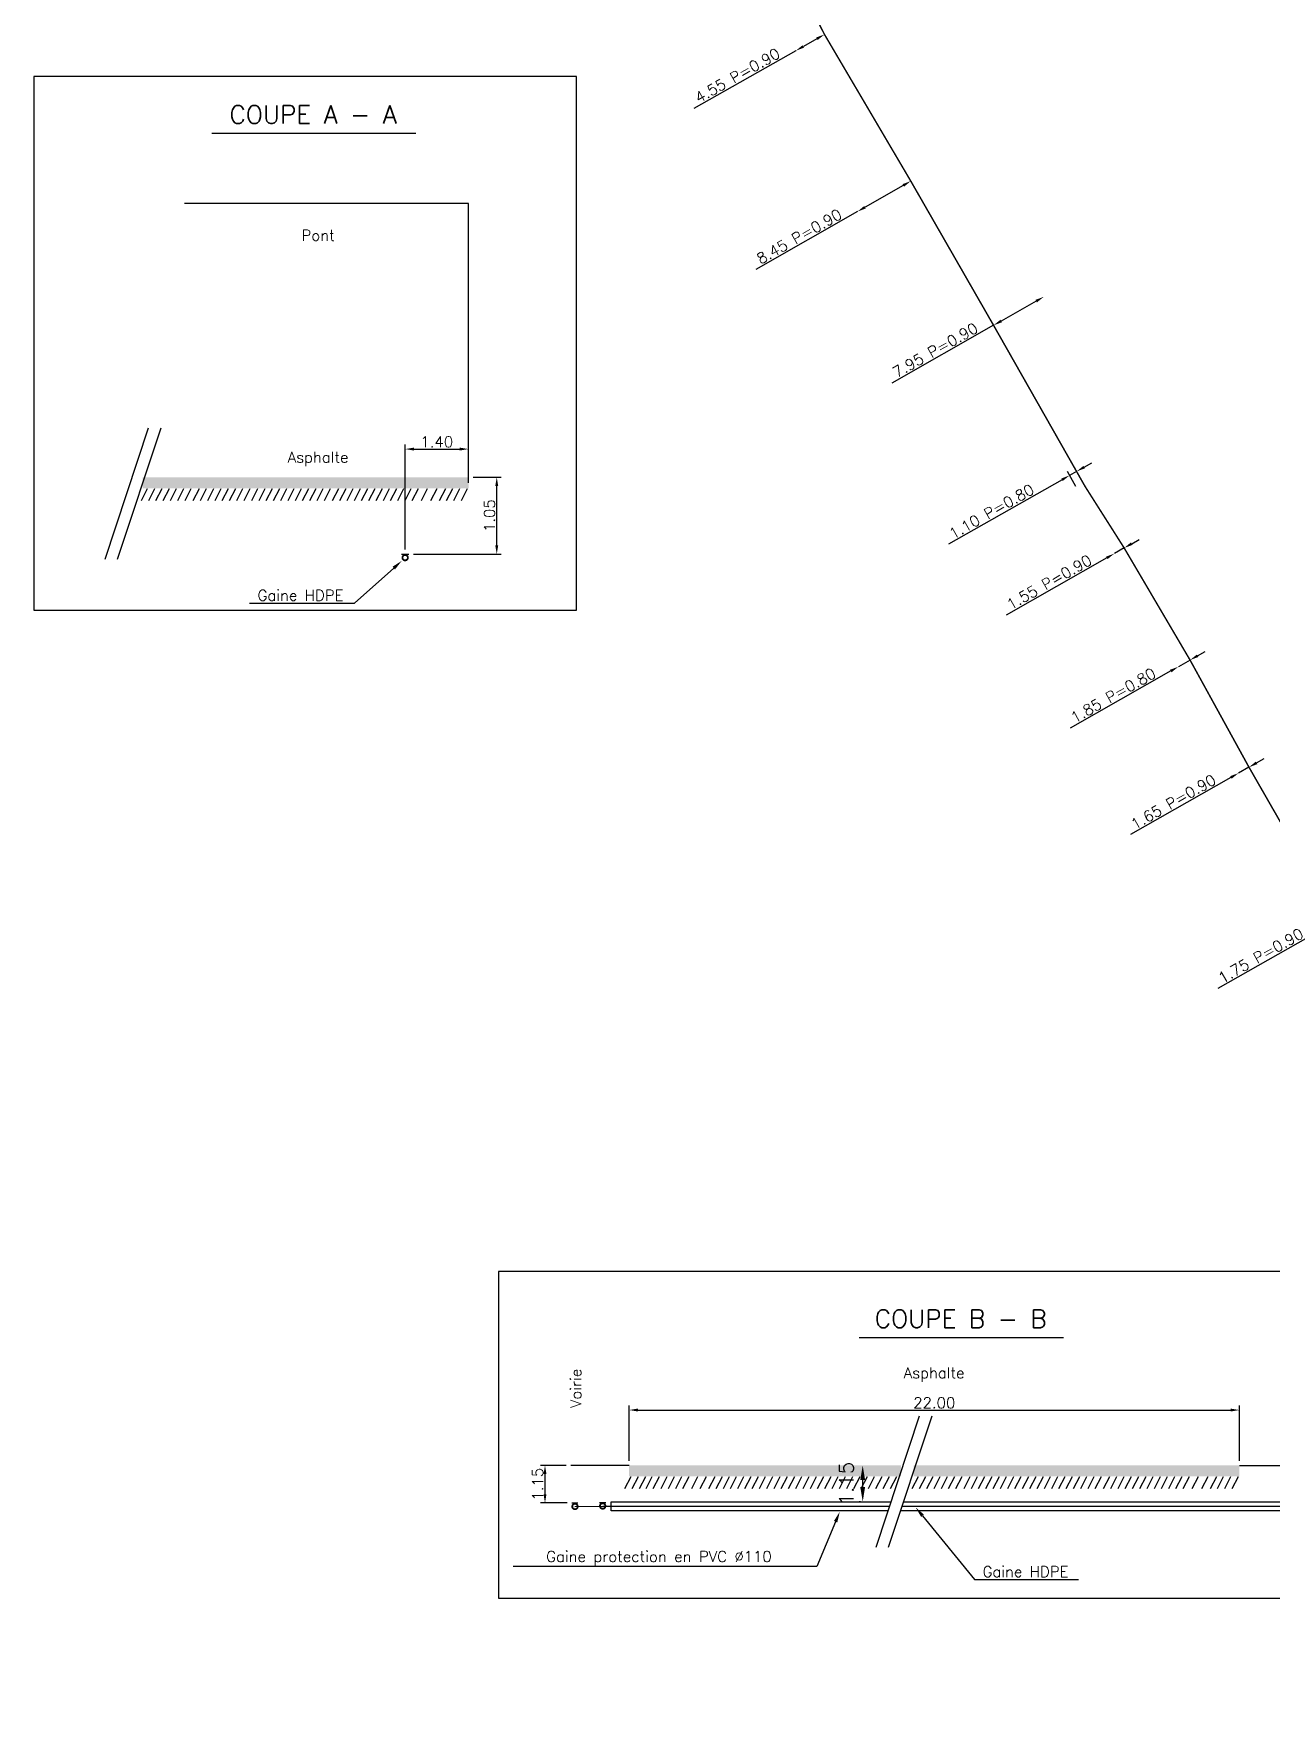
# Model space of a CAD drawing. Header units: millimetres. Extents: x 137998 to 139001, y 123989 to 124496.
# Drawn here: x 138025.8 to 138196.1, y 123999.9 to 124233.5 of the extents above; entities that cross this region are included whole.
import ezdxf
from ezdxf.enums import TextEntityAlignment as Align

# ---------------------------------------------------------------- set-up
doc = ezdxf.new("R2010")
doc.units = ezdxf.units.MM
doc.header["$MEASUREMENT"] = 0
doc.linetypes.add('CENTER2', pattern=[28.575, 19.05, -3.175, 3.175, -3.175])
doc.layers.get('DEFPOINTS').update_dxf_attribs({"linetype": 'CONTINUOUS'})
doc.layers.add('BF05', color=7, linetype='CONTINUOUS')
doc.layers.add('O_100', color=6, linetype='CONTINUOUS')
doc.styles.get("Standard").update_dxf_attribs({"font": 'ROMANS.SHX'})
doc.dimstyles.new('DIM-1L1', dxfattribs={"dimtxt": 2, "dimasz": 2, "dimexe": 0.5, "dimexo": 0.5, "dimgap": 0.5, "dimtad": 0, "dimzin": 0, "dimdsep": 46, "dimtxsty": 'Standard', "dimcen": 0, "dimdle": 1.25, "dimse2": 1, "dimclrd": 1, "dimclre": 1, "dimclrt": 1, "dimadec": 0, "dimazin": 0, "dimtfac": 0.5, "dimtofl": 0, "dimtmove": 2, "dimatfit": 3, "dimfxl": 1, "dimtvp": 0.5, "dimtolj": 1, "dimtzin": 0, "dimarcsym": 0})
doc.dimstyles.get("Standard").update_dxf_attribs({"dimtxt": 1.5, "dimasz": 1.2, "dimexe": 0.625, "dimexo": 0.625, "dimgap": 0.25, "dimtad": 1, "dimdec": 1, "dimzin": 0, "dimdsep": 46, "dimtxsty": 'Standard', "dimcen": -0.5, "dimdle": 1, "dimadec": 0, "dimazin": 0, "dimtfac": 0.5, "dimtdec": 1, "dimtmove": 0, "dimatfit": 3, "dimfxl": 1, "dimtolj": 1, "dimtzin": 0, "dimarcsym": 0})

# ---------------------------------------------------------------- blocks, each defined once
blk = doc.blocks.new('*D84')
at = {"layer": 'DEFPOINTS', "color": 0, "linetype": 'Continuous'}
for p in [(138205.18, 124111.35), (138203.66, 124110.48), (138203.66, 124110.48)]:
    blk.add_point(p, dxfattribs=at)
at = {"layer": 'O_100', "color": 0, "linetype": 'Continuous', "lineweight": -2}
for p, q in [((138205.18, 124111.35), (138203.66, 124110.48)), ((138206.22, 124111.94), (138207.27, 124112.53)), ((138202.62, 124109.89), (138188.78, 124102.02))]:
    blk.add_line(p, q, dxfattribs=at)
at = {"layer": 'O_100', "color": 0, "linetype": 'Continuous'}
for points in [[(138206.13, 124112.11), (138206.32, 124111.77), (138205.18, 124111.35)], [(138202.52, 124110.06), (138202.72, 124109.71), (138203.66, 124110.48)]]:
    blk.add_solid(points, dxfattribs=at)
at = {"layer": 'O_100', "color": 0, "linetype": 'Continuous', "insert": (138194.68, 124106.53), "char_height": 1.5, "attachment_point": 5, "rotation": 29.6269}
blk.add_mtext('\\A1;1.75 P=0.90', dxfattribs=at)
blk = doc.blocks.new('*D83')
at = {"layer": 'DEFPOINTS', "color": 0, "linetype": 'Continuous'}
for p in [(138193.06, 124132.49), (138191.62, 124131.68), (138191.62, 124131.68)]:
    blk.add_point(p, dxfattribs=at)
at = {"layer": 'O_100', "color": 0, "linetype": 'Continuous', "lineweight": -2}
for p, q in [((138193.06, 124132.49), (138191.62, 124131.68)), ((138194.1, 124133.08), (138195.14, 124133.68)), ((138190.58, 124131.08), (138176.75, 124123.22))]:
    blk.add_line(p, q, dxfattribs=at)
at = {"layer": 'O_100', "color": 0, "linetype": 'Continuous'}
for points in [[(138194, 124133.26), (138194.2, 124132.91), (138193.06, 124132.49)], [(138190.48, 124131.26), (138190.68, 124130.91), (138191.62, 124131.68)]]:
    blk.add_solid(points, dxfattribs=at)
at = {"layer": 'O_100', "color": 0, "linetype": 'Continuous', "insert": (138182.65, 124127.72), "char_height": 1.5, "attachment_point": 5, "rotation": 29.6269}
blk.add_mtext('\\A1;1.65 P=0.90', dxfattribs=at)
blk = doc.blocks.new('*D82')
at = {"layer": 'DEFPOINTS', "color": 0, "linetype": 'Continuous'}
for p in [(138183.34, 124146.33), (138183.34, 124146.33), (138184.95, 124147.25)]:
    blk.add_point(p, dxfattribs=at)
at = {"layer": 'O_100', "color": 0, "linetype": 'Continuous', "lineweight": -2}
for p, q in [((138185.99, 124147.84), (138187.03, 124148.43)), ((138182.3, 124145.74), (138168.46, 124137.87)), ((138184.95, 124147.25), (138183.34, 124146.33))]:
    blk.add_line(p, q, dxfattribs=at)
at = {"layer": 'O_100', "color": 0, "linetype": 'Continuous'}
for points in [[(138182.2, 124145.91), (138182.4, 124145.56), (138183.34, 124146.33)], [(138185.89, 124148.01), (138186.09, 124147.67), (138184.95, 124147.25)]]:
    blk.add_solid(points, dxfattribs=at)
at = {"layer": 'O_100', "color": 0, "linetype": 'Continuous', "insert": (138174.36, 124142.38), "char_height": 1.5, "attachment_point": 5, "rotation": 29.6269}
blk.add_mtext('\\A1;1.85 P=0.80', dxfattribs=at)
blk = doc.blocks.new('*D81')
at = {"layer": 'DEFPOINTS', "color": 0, "linetype": 'Continuous'}
for p in [(138175.88, 124162.68), (138174.53, 124161.91), (138174.53, 124161.91)]:
    blk.add_point(p, dxfattribs=at)
at = {"layer": 'O_100', "color": 0, "linetype": 'Continuous', "lineweight": -2}
for p, q in [((138175.88, 124162.68), (138174.53, 124161.91)), ((138176.92, 124163.27), (138177.96, 124163.87)), ((138173.49, 124161.32), (138159.65, 124153.45))]:
    blk.add_line(p, q, dxfattribs=at)
at = {"layer": 'O_100', "color": 0, "linetype": 'Continuous'}
for points in [[(138176.82, 124163.45), (138177.02, 124163.1), (138175.88, 124162.68)], [(138173.39, 124161.49), (138173.59, 124161.15), (138174.53, 124161.91)]]:
    blk.add_solid(points, dxfattribs=at)
at = {"layer": 'O_100', "color": 0, "linetype": 'Continuous', "insert": (138165.56, 124157.96), "char_height": 1.5, "attachment_point": 5, "rotation": 29.6269}
blk.add_mtext('\\A1;1.55 P=0.90', dxfattribs=at)
blk = doc.blocks.new('*D80')
at = {"layer": 'DEFPOINTS', "color": 0, "linetype": 'Continuous'}
for p in [(138164.82, 124197.27), (138157.9, 124193.34), (138157.9, 124193.34)]:
    blk.add_point(p, dxfattribs=at)
at = {"layer": 'O_100', "color": 0, "linetype": 'Continuous', "lineweight": -2}
for p, q in [((138163.77, 124196.67), (138158.95, 124193.93)), ((138157.9, 124193.34), (138143.88, 124185.38))]:
    blk.add_line(p, q, dxfattribs=at)
at = {"layer": 'O_100', "color": 0, "linetype": 'Continuous'}
for points in [[(138163.68, 124196.85), (138163.87, 124196.5), (138164.82, 124197.27)], [(138158.85, 124194.11), (138159.05, 124193.76), (138157.9, 124193.34)]]:
    blk.add_solid(points, dxfattribs=at)
at = {"layer": 'O_100', "color": 0, "linetype": 'Continuous', "insert": (138149.88, 124189.93), "char_height": 1.5, "attachment_point": 5, "rotation": 29.587}
blk.add_mtext('\\A1;7.95 P=0.90', dxfattribs=at)
blk = doc.blocks.new('*D79')
at = {"layer": 'DEFPOINTS', "color": 0, "linetype": 'Continuous'}
for p in [(138169.32, 124173.22), (138169.55, 124170.6), (138170.5, 124171.15)]:
    blk.add_point(p, dxfattribs=at)
at = {"layer": 'O_100', "color": 0, "linetype": 'Continuous', "lineweight": -2}
for p, q in [((138170.19, 124171.69), (138169.02, 124173.76)), ((138170.37, 124173.81), (138171.41, 124174.4)), ((138167.33, 124172.08), (138151.71, 124163.2)), ((138169.24, 124171.14), (138168.06, 124173.22)), ((138169.32, 124173.22), (138168.37, 124172.67))]:
    blk.add_line(p, q, dxfattribs=at)
at = {"layer": 'O_100', "color": 0, "linetype": 'Continuous'}
for points in [[(138170.27, 124173.98), (138170.47, 124173.64), (138169.32, 124173.22)], [(138167.23, 124172.25), (138167.42, 124171.91), (138168.37, 124172.67)]]:
    blk.add_solid(points, dxfattribs=at)
at = {"layer": 'O_100', "color": 0, "linetype": 'Continuous', "insert": (138157.61, 124167.7), "char_height": 1.5, "attachment_point": 5, "rotation": 29.6269}
blk.add_mtext('\\A1;1.10 P=0.80', dxfattribs=at)
blk = doc.blocks.new('*D78')
at = {"layer": 'DEFPOINTS', "color": 0, "linetype": 'Continuous'}
for p in [(138146.51, 124213.2), (138139.17, 124209.01), (138139.17, 124209.01)]:
    blk.add_point(p, dxfattribs=at)
at = {"layer": 'O_100', "color": 0, "linetype": 'Continuous', "lineweight": -2}
for p, q in [((138145.47, 124212.6), (138140.21, 124209.6)), ((138139.17, 124209.01), (138125.16, 124201.01))]:
    blk.add_line(p, q, dxfattribs=at)
at = {"layer": 'O_100', "color": 0, "linetype": 'Continuous'}
for points in [[(138145.37, 124212.78), (138145.57, 124212.43), (138146.51, 124213.2)], [(138140.11, 124209.78), (138140.31, 124209.43), (138139.17, 124209.01)]]:
    blk.add_solid(points, dxfattribs=at)
at = {"layer": 'O_100', "color": 0, "linetype": 'Continuous', "insert": (138131.15, 124205.58), "char_height": 1.5, "attachment_point": 5, "rotation": 29.7159}
blk.add_mtext('\\A1;8.45 P=0.90', dxfattribs=at)
blk = doc.blocks.new('*D77')
at = {"layer": 'DEFPOINTS', "color": 0, "linetype": 'Continuous'}
for p in [(138134.63, 124233.39), (138130.67, 124231.15), (138130.67, 124231.15)]:
    blk.add_point(p, dxfattribs=at)
at = {"layer": 'O_100', "color": 0, "linetype": 'Continuous', "lineweight": -2}
for p, q in [((138133.59, 124232.8), (138131.72, 124231.74)), ((138130.67, 124231.15), (138116.64, 124223.19))]:
    blk.add_line(p, q, dxfattribs=at)
at = {"layer": 'O_100', "color": 0, "linetype": 'Continuous'}
for points in [[(138133.49, 124232.98), (138133.68, 124232.63), (138134.63, 124233.39)], [(138131.62, 124231.91), (138131.81, 124231.57), (138130.67, 124231.15)]]:
    blk.add_solid(points, dxfattribs=at)
at = {"layer": 'O_100', "color": 0, "linetype": 'Continuous', "insert": (138122.64, 124227.74), "char_height": 1.5, "attachment_point": 5, "rotation": 29.5742}
blk.add_mtext('\\A1;4.55 P=0.90', dxfattribs=at)
blk = doc.blocks.new('*D48')
at = {"layer": 'BF05', "color": 0, "lineweight": -2}
for p, q in [((138086.26, 124172.42), (138090.14, 124172.42)), ((138089.52, 124163.05), (138089.52, 124171.22)), ((138078.04, 124161.85), (138090.14, 124161.85))]:
    blk.add_line(p, q, dxfattribs=at)
at = {"layer": 'BF05', "color": 0}
for points in [[(138089.32, 124171.22), (138089.72, 124171.22), (138089.52, 124172.42)], [(138089.32, 124163.05), (138089.72, 124163.05), (138089.52, 124161.85)]]:
    blk.add_solid(points, dxfattribs=at)
at = {"layer": 'DEFPOINTS', "color": 0}
for p in [(138085.63, 124172.42), (138089.52, 124172.42), (138077.41, 124161.85)]:
    blk.add_point(p, dxfattribs=at)
at = {"layer": 'BF05', "color": 0, "insert": (138088.52, 124167.13), "char_height": 1.5, "attachment_point": 5, "rotation": 90}
blk.add_mtext('\\A1;1.05', dxfattribs=at)
blk = doc.blocks.new('*D47')
at = {"layer": 'BF05', "color": 0, "lineweight": -2}
for p, q in [((138076.91, 124162.47), (138076.91, 124176.92)), ((138078.11, 124176.3), (138084.43, 124176.3)), ((138085.63, 124172.27), (138085.63, 124176.92))]:
    blk.add_line(p, q, dxfattribs=at)
at = {"layer": 'BF05', "color": 0}
for points in [[(138078.11, 124176.5), (138078.11, 124176.1), (138076.91, 124176.3)], [(138084.43, 124176.5), (138084.43, 124176.1), (138085.63, 124176.3)]]:
    blk.add_solid(points, dxfattribs=at)
at = {"layer": 'DEFPOINTS', "color": 0}
for p in [(138085.63, 124176.3), (138085.63, 124171.64), (138076.91, 124161.85)]:
    blk.add_point(p, dxfattribs=at)
at = {"layer": 'BF05', "color": 0, "insert": (138081.27, 124177.3), "char_height": 1.5, "attachment_point": 5}
blk.add_mtext('\\A1;1.40', dxfattribs=at)
blk = doc.blocks.new('*D45')
at = {"layer": 'BF05', "color": 0, "lineweight": -2}
for p, q in [((138099.09, 124036.35), (138095.54, 124036.35)), ((138096.16, 124035.15), (138096.16, 124032.38)), ((138099.22, 124031.18), (138095.54, 124031.18))]:
    blk.add_line(p, q, dxfattribs=at)
at = {"layer": 'BF05', "color": 0}
for points in [[(138095.96, 124035.15), (138096.36, 124035.15), (138096.16, 124036.35)], [(138095.96, 124032.38), (138096.36, 124032.38), (138096.16, 124031.18)]]:
    blk.add_solid(points, dxfattribs=at)
at = {"layer": 'DEFPOINTS', "color": 0}
for p in [(138099.71, 124036.35), (138096.16, 124031.18), (138099.85, 124031.18)]:
    blk.add_point(p, dxfattribs=at)
at = {"layer": 'BF05', "color": 0, "insert": (138095.16, 124033.76), "char_height": 1.5, "attachment_point": 5, "rotation": 90}
blk.add_mtext('\\A1;1.15', dxfattribs=at)
blk = doc.blocks.new('*D44')
at = {"layer": 'BF05', "color": 1, "lineweight": -2}
for p, q in [((138139.89, 124033.35), (138139.89, 124034.35)), ((138139.58, 124031.35), (138139.39, 124031.35))]:
    blk.add_line(p, q, dxfattribs=at)
at = {"layer": 'BF05', "color": 1}
for points in [[(138139.56, 124034.35), (138140.22, 124034.35), (138139.89, 124036.35)], [(138139.56, 124033.35), (138140.22, 124033.35), (138139.89, 124031.35)]]:
    blk.add_solid(points, dxfattribs=at)
at = {"layer": 'DEFPOINTS', "color": 0}
for p in [(138139.89, 124036.35), (138140.08, 124036.35), (138140.08, 124031.35)]:
    blk.add_point(p, dxfattribs=at)
at = {"layer": 'BF05', "color": 1, "insert": (138137.64, 124033.85), "char_height": 2, "attachment_point": 5, "rotation": 90}
blk.add_mtext('\\A1;1.15', dxfattribs=at)
blk = doc.blocks.new('*D43')
at = {"layer": 'BF05', "color": 0, "linetype": 'Continuous', "lineweight": -2}
for p, q in [((138107.74, 124036.97), (138107.74, 124044.6)), ((138108.94, 124043.97), (138190.54, 124043.97)), ((138191.74, 124036.97), (138191.74, 124044.6))]:
    blk.add_line(p, q, dxfattribs=at)
at = {"layer": 'BF05', "color": 0, "linetype": 'Continuous'}
for points in [[(138108.94, 124044.17), (138108.94, 124043.77), (138107.74, 124043.97)], [(138190.54, 124044.17), (138190.54, 124043.77), (138191.74, 124043.97)]]:
    blk.add_solid(points, dxfattribs=at)
at = {"layer": 'DEFPOINTS', "color": 0, "linetype": 'Continuous'}
for p in [(138191.74, 124043.97), (138107.74, 124036.35), (138191.74, 124036.35)]:
    blk.add_point(p, dxfattribs=at)
at = {"layer": 'BF05', "color": 0, "linetype": 'Continuous', "insert": (138149.74, 124044.97), "char_height": 1.5, "attachment_point": 5}
blk.add_mtext('\\A1;22.00', dxfattribs=at)

msp = doc.modelspace()

# ---------------------------------------------------------------- linework, layer by layer
at = {"layer": 'BF05', "linetype": 'CENTER2'}
for p, q in [((138041.559, 124179.19), (138034.984, 124159.35)), ((138043.287, 124179.19), (138036.712, 124159.35)), ((138147.668, 124043.142), (138141.093, 124023.302)), ((138149.396, 124043.142), (138142.821, 124023.302))]:
    msp.add_line(p, q, dxfattribs=at)
at = {"layer": 'BF05', "linetype": 'Continuous'}
for p, q in [((138041.415, 124170.806), (138040.565, 124169.19)), ((138042.415, 124170.806), (138041.565, 124169.19)), ((138043.415, 124170.806), (138042.565, 124169.19)), ((138044.415, 124170.806), (138043.565, 124169.19)), ((138045.415, 124170.806), (138044.565, 124169.19)), ((138046.415, 124170.806), (138045.565, 124169.19)), ((138047.415, 124170.806), (138046.565, 124169.19)), ((138048.544, 124170.806), (138047.694, 124169.19)), ((138049.544, 124170.806), (138048.694, 124169.19)), ((138050.544, 124170.806), (138049.694, 124169.19)), ((138051.544, 124170.806), (138050.694, 124169.19)), ((138052.544, 124170.806), (138051.694, 124169.19)), ((138053.544, 124170.806), (138052.694, 124169.19)), ((138054.544, 124170.806), (138053.694, 124169.19)), ((138055.544, 124170.806), (138054.694, 124169.19)), ((138056.601, 124170.806), (138055.751, 124169.19)), ((138057.601, 124170.806), (138056.751, 124169.19)), ((138058.601, 124170.806), (138057.751, 124169.19)), ((138059.601, 124170.806), (138058.751, 124169.19)), ((138060.601, 124170.806), (138059.751, 124169.19)), ((138061.601, 124170.806), (138060.751, 124169.19)), ((138062.601, 124170.806), (138061.751, 124169.19)), ((138063.601, 124170.806), (138062.751, 124169.19)), ((138064.601, 124170.806), (138063.751, 124169.19)), ((138065.601, 124170.806), (138064.751, 124169.19)), ((138066.601, 124170.806), (138065.751, 124169.19)), ((138067.73, 124170.806), (138066.88, 124169.19)), ((138068.73, 124170.806), (138067.88, 124169.19)), ((138069.73, 124170.806), (138068.88, 124169.19)), ((138070.73, 124170.806), (138069.88, 124169.19)), ((138071.73, 124170.806), (138070.88, 124169.19)), ((138072.73, 124170.806), (138071.88, 124169.19)), ((138073.73, 124170.806), (138072.88, 124169.19)), ((138074.73, 124170.806), (138073.88, 124169.19)), ((138075.699, 124170.806), (138074.85, 124169.19)), ((138076.699, 124170.806), (138075.85, 124169.19)), ((138077.699, 124170.806), (138076.85, 124169.19)), ((138078.699, 124170.806), (138077.85, 124169.19)), ((138079.944, 124170.806), (138079.094, 124169.19)), ((138081.273, 124170.806), (138080.423, 124169.19)), ((138082.466, 124170.806), (138081.616, 124169.19)), ((138083.415, 124170.806), (138082.565, 124169.19)), ((138084.415, 124170.806), (138083.565, 124169.19)), ((138085.454, 124170.806), (138084.605, 124169.19)), ((138107.974, 124034.757), (138107.124, 124033.142)), ((138108.974, 124034.757), (138108.124, 124033.142)), ((138109.974, 124034.757), (138109.124, 124033.142)), ((138110.868, 124034.757), (138110.018, 124033.142)), ((138111.868, 124034.757), (138111.018, 124033.142)), ((138112.951, 124034.757), (138112.101, 124033.142)), ((138113.951, 124034.757), (138113.101, 124033.142)), ((138114.951, 124034.757), (138114.101, 124033.142)), ((138115.951, 124034.757), (138115.101, 124033.142)), ((138117.171, 124034.757), (138116.322, 124033.142)), ((138118.331, 124034.757), (138117.481, 124033.142)), ((138119.533, 124034.757), (138118.683, 124033.142)), ((138120.533, 124034.757), (138119.683, 124033.142)), ((138121.533, 124034.757), (138120.683, 124033.142)), ((138122.488, 124034.757), (138121.638, 124033.142)), ((138123.488, 124034.757), (138122.638, 124033.142)), ((138124.488, 124034.757), (138123.638, 124033.142)), ((138125.488, 124034.757), (138124.638, 124033.142)), ((138126.488, 124034.757), (138125.638, 124033.142)), ((138127.488, 124034.757), (138126.638, 124033.142)), ((138128.488, 124034.757), (138127.638, 124033.142)), ((138129.488, 124034.757), (138128.638, 124033.142)), ((138130.488, 124034.757), (138129.638, 124033.142)), ((138131.488, 124034.757), (138130.638, 124033.142)), ((138132.488, 124034.757), (138131.638, 124033.142)), ((138133.488, 124034.757), (138132.638, 124033.142)), ((138134.488, 124034.757), (138133.638, 124033.142)), ((138135.488, 124034.757), (138134.638, 124033.142)), ((138136.488, 124034.757), (138135.638, 124033.142)), ((138137.488, 124034.757), (138136.638, 124033.142)), ((138138.488, 124034.757), (138137.638, 124033.142)), ((138139.488, 124034.757), (138138.638, 124033.142)), ((138140.488, 124034.757), (138139.638, 124033.142)), ((138141.488, 124034.757), (138140.638, 124033.142)), ((138142.524, 124034.757), (138141.674, 124033.142)), ((138143.524, 124034.757), (138142.674, 124033.142)), ((138144.524, 124034.757), (138143.674, 124033.142)), ((138147.524, 124034.757), (138146.674, 124033.142)), ((138148.524, 124034.757), (138147.674, 124033.142)), ((138149.524, 124034.757), (138148.674, 124033.142)), ((138150.524, 124034.757), (138149.674, 124033.142)), ((138151.524, 124034.757), (138150.674, 124033.142)), ((138152.524, 124034.757), (138151.674, 124033.142)), ((138153.524, 124034.757), (138152.674, 124033.142)), ((138154.653, 124034.757), (138153.803, 124033.142)), ((138155.653, 124034.757), (138154.803, 124033.142)), ((138156.653, 124034.757), (138155.803, 124033.142)), ((138157.653, 124034.757), (138156.803, 124033.142)), ((138158.653, 124034.757), (138157.803, 124033.142)), ((138159.653, 124034.757), (138158.803, 124033.142)), ((138160.653, 124034.757), (138159.803, 124033.142)), ((138161.653, 124034.757), (138160.803, 124033.142)), ((138162.71, 124034.757), (138161.86, 124033.142)), ((138163.71, 124034.757), (138162.86, 124033.142)), ((138164.71, 124034.757), (138163.86, 124033.142)), ((138165.71, 124034.757), (138164.86, 124033.142)), ((138166.71, 124034.757), (138165.86, 124033.142)), ((138167.71, 124034.757), (138166.86, 124033.142)), ((138168.71, 124034.757), (138167.86, 124033.142)), ((138169.71, 124034.757), (138168.86, 124033.142)), ((138170.71, 124034.757), (138169.86, 124033.142)), ((138171.71, 124034.757), (138170.86, 124033.142)), ((138172.71, 124034.757), (138171.86, 124033.142)), ((138173.839, 124034.757), (138172.989, 124033.142)), ((138174.839, 124034.757), (138173.989, 124033.142)), ((138175.839, 124034.757), (138174.989, 124033.142)), ((138176.839, 124034.757), (138175.989, 124033.142)), ((138177.839, 124034.757), (138176.989, 124033.142)), ((138178.839, 124034.757), (138177.989, 124033.142)), ((138179.839, 124034.757), (138178.989, 124033.142)), ((138180.839, 124034.757), (138179.989, 124033.142)), ((138181.809, 124034.757), (138180.959, 124033.142)), ((138182.809, 124034.757), (138181.959, 124033.142)), ((138183.809, 124034.757), (138182.959, 124033.142)), ((138184.809, 124034.757), (138183.959, 124033.142)), ((138186.053, 124034.757), (138185.203, 124033.142)), ((138187.382, 124034.757), (138186.532, 124033.142)), ((138188.575, 124034.757), (138187.725, 124033.142)), ((138189.524, 124034.757), (138188.674, 124033.142)), ((138190.524, 124034.757), (138189.674, 124033.142)), ((138191.563, 124034.757), (138190.714, 124033.142)), ((138099.85, 124031.179), (138100.7, 124031.176)), ((138103.662, 124031.247), (138104.513, 124031.244)), ((138136.16, 124028.59), (138133.569, 124022.406)), ((138133.569, 124022.406), (138091.789, 124022.406))]:
    msp.add_line(p, q, dxfattribs=at)
at = {"layer": 'BF05'}
for p, q in [((138107.739, 124036.349), (138099.711, 124036.349)), ((138191.743, 124036.349), (138204.843, 124036.349))]:
    msp.add_line(p, q, dxfattribs=at)
at = {"layer": 'BF05', "linetype": 'Continuous'}
for points in [[(138025.818, 124227.625), (138025.818, 124154.095), (138100.474, 124154.095), (138100.474, 124227.625)], [(138089.774, 124063.055), (138089.774, 124018.046), (138220.866, 124018.046), (138220.866, 124063.055)]]:
    msp.add_lwpolyline(points, close=True, dxfattribs=at)
for points in [[(138050.289, 124219.781), (138078.394, 124219.781)], [(138139.419, 124053.955), (138167.523, 124053.955)], [(138105.274, 124030.099), (138105.274, 124031.349), (138143.76, 124031.349)], [(138145.488, 124031.349), (138199.952, 124031.349)], [(138143.346, 124030.099), (138105.274, 124030.099)], [(138199.367, 124030.099), (138145.074, 124030.099)]]:
    msp.add_lwpolyline(points, dxfattribs=at)
at = {"layer": 'BF05', "flags": 128}
for points in [[(138085.634, 124171.645), (138085.634, 124210.119), (138085.634, 124210.119), (138046.538, 124210.119)], [(138076.411, 124161.845), (138077.41, 124161.845)]]:
    msp.add_lwpolyline(points, dxfattribs=at)
at = {"layer": 'BF05', "linetype": 'Continuous', "const_width": 1.5}
for points in [[(138040.787, 124171.645), (138085.634, 124171.645)], [(138107.739, 124035.596), (138145.168, 124035.596)], [(138146.896, 124035.596), (138191.743, 124035.596)]]:
    msp.add_lwpolyline(points, dxfattribs=at)
at = {"layer": 'BF05', "linetype": 'Continuous'}
msp.add_solid([(138135.929, 124028.686), (138136.391, 124028.493), (138136.74, 124029.973)], dxfattribs=at)
at = {"layer": 'O_100', "linetype": 'Continuous'}
for p, q in [((138075.342, 124159.91), (138069.935, 124155.071)), ((138055.509, 124155.071), (138069.935, 124155.071)), ((138148.123, 124029.416), (138155.299, 124020.627)), ((138155.299, 124020.627), (138169.597, 124020.627))]:
    msp.add_line(p, q, dxfattribs=at)
at = {"layer": 'O_100', "linetype": 'Continuous', "const_width": 0.2, "flags": 128}
msp.add_lwpolyline([(138278.475, 124000), (138277.582, 124001.676, -0.0005567), (138276.613, 124004.513), (138248.75, 124055.207), (138243.529, 124066.362), (138233.955, 124075.6), (138224.477, 124081.293), (138221.625, 124085.947), (138218.202, 124091.483, 0.0887559), (138216.04, 124094.004, -0.0930166), (138213.623, 124096.913), (138205.181, 124111.346), (138193.057, 124132.492), (138184.948, 124147.246), (138175.879, 124162.68), (138170.503, 124171.145), (138157.904, 124193.34), (138146.511, 124213.196), (138134.629, 124233.394), (138129.89, 124242.778)], format="xyb", dxfattribs=at)
at = {"layer": 'O_100', "linetype": 'Continuous', "const_width": 0.25, "flags": 128}
for points in [[(138076.535, 124161.345, 1), (138077.285, 124161.345, 1)], [(138099.914, 124030.685, 1), (138100.664, 124030.685, 1)], [(138103.727, 124030.753, 1), (138104.477, 124030.753, 1)]]:
    msp.add_lwpolyline(points, format="xyb", close=True, dxfattribs=at)
at = {"layer": 'O_100', "flags": 128}
for points in [[(138100.289, 124030.685), (138100.289, 124030.685), (138104.102, 124030.753), (138143.563, 124030.753)], [(138145.291, 124030.753), (138201.208, 124030.753), (138201.208, 124030.753), (138201.208, 124030.753)]]:
    msp.add_lwpolyline(points, dxfattribs=at)
at = {"layer": 'O_100', "linetype": 'Continuous'}
for points in [[(138075.175, 124160.096), (138075.509, 124159.724), (138076.456, 124160.914)], [(138147.93, 124029.257), (138148.316, 124029.575), (138147.169, 124030.573)]]:
    msp.add_solid(points, dxfattribs=at)

# ---------------------------------------------------------------- texts
at = {"layer": 'BF05', "linetype": 'Continuous'}
for s, height, p in [('COUPE A - A', 2.5, (138064.251, 124222.367)), ('Pont', 1.5, (138064.93, 124205.736)), ('Asphalte', 1.5, (138064.93, 124174.932)), ('COUPE B - B', 2.5, (138153.38, 124056.542)), ('Asphalte', 1.5, (138149.724, 124048.849)), ('Gaine protection en PVC %%c110', 1.5, (138111.852, 124023.581))]:
    msp.add_text(s, height=height, dxfattribs=at).set_placement(p, align=Align.MIDDLE)
msp.add_text('Voirie', height=1.5, rotation=90, dxfattribs=at).set_placement((138100.372, 124046.95), align=Align.MIDDLE)
at = {"layer": 'O_100'}
for p in [(138062.517, 124156.192), (138162.308, 124021.747)]:
    msp.add_text('Gaine HDPE', height=1.5, dxfattribs=at).set_placement(p, align=Align.MIDDLE)

# ---------------------------------------------------------------- dimensions: what is measured, and where the dimension line sits
at = {"layer": 'BF05'}
dim = msp.add_linear_dim(base=(138085.634, 124176.299), p1=(138076.911, 124161.845), p2=(138085.634, 124171.645), text='1.40', dimstyle='Standard', dxfattribs=at)
dim.commit()
dim.dimension.update_dxf_attribs({"geometry": '*D47', "text_midpoint": (138081.272, 124177.299)})
for base, p1, p2, text, dimstyle, picture, middle in [((138089.516, 124172.415), (138077.41, 124161.845), (138085.634, 124172.415), '1.05', 'Standard', '*D48', (138088.516, 124167.13)), ((138096.164, 124031.179), (138099.711, 124036.349), (138099.85, 124031.179), '1.15', 'Standard', '*D45', (138095.164, 124033.764)), ((138139.891, 124036.349), (138140.083, 124031.349), (138140.083, 124036.349), '1.15', 'DIM-1L1', '*D44', (138137.641, 124033.849))]:
    dim = msp.add_linear_dim(base=base, p1=p1, p2=p2, angle=90, text=text, dimstyle=dimstyle, dxfattribs=at)
    dim.commit()
    dim.dimension.update_dxf_attribs({"geometry": picture, "text_midpoint": middle})
at = {"layer": 'BF05', "linetype": 'Continuous'}
dim = msp.add_linear_dim(base=(138191.743, 124043.971), p1=(138107.739, 124036.349), p2=(138191.743, 124036.349), text='22.00', dimstyle='Standard', dxfattribs=at)
dim.commit()
dim.dimension.update_dxf_attribs({"geometry": '*D43', "text_midpoint": (138149.741, 124044.971)})
at = {"layer": 'O_100', "linetype": 'Continuous'}
for p1, p2, text, picture, middle in [((138134.629, 124233.394), (138130.672, 124231.148), '4.55 P=0.90', '*D77', (138122.643, 124227.742)), ((138146.511, 124213.196), (138139.172, 124209.008), '8.45 P=0.90', '*D78', (138131.151, 124205.581)), ((138164.818, 124197.266), (138157.904, 124193.34), '7.95 P=0.90', '*D80', (138149.876, 124189.932)), ((138175.879, 124162.68), (138174.531, 124161.914), '1.55 P=0.90', '*D81', (138165.555, 124157.96)), ((138184.948, 124147.246), (138183.339, 124146.331), '1.85 P=0.80', '*D82', (138174.364, 124142.377)), ((138193.057, 124132.492), (138191.623, 124131.676), '1.65 P=0.90', '*D83', (138182.647, 124127.722)), ((138205.181, 124111.346), (138203.66, 124110.481), '1.75 P=0.90', '*D84', (138194.684, 124106.526))]:
    dim = msp.add_aligned_dim(p1=p1, p2=p2, distance=0, text=text, dimstyle='Standard', dxfattribs=at)
    dim.commit()
    dim.dimension.update_dxf_attribs({"geometry": picture, "text_midpoint": middle})
dim = msp.add_linear_dim(base=(138169.325, 124173.218), p1=(138169.547, 124170.602), p2=(138170.503, 124171.145), angle=29.6269, text='1.10 P=0.80', dimstyle='Standard', dxfattribs=at)
dim.commit()
dim.dimension.update_dxf_attribs({"geometry": '*D79', "text_midpoint": (138158.103, 124166.836), "dimtype": 161})

doc.saveas('drawing.dxf')
